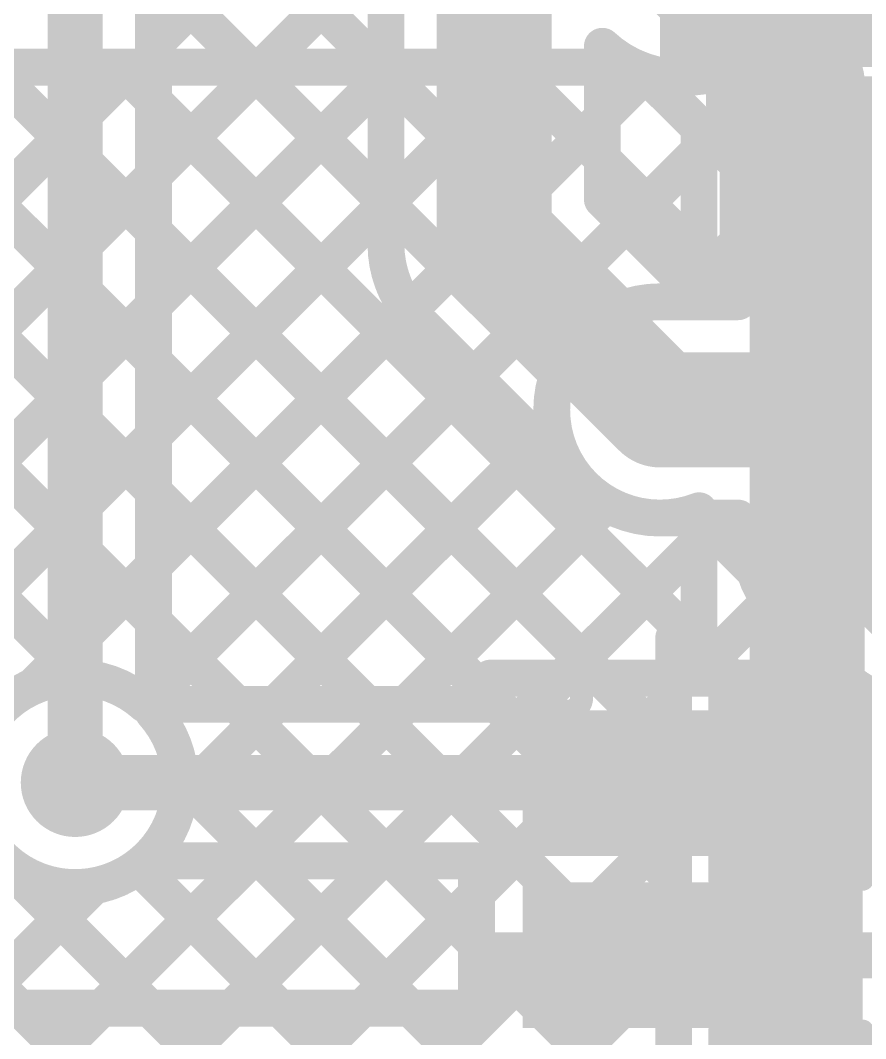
# Model space of a CAD drawing. Header units: millimetres. Extents: x 2.49 to 5.65, y 1.36 to 4.13.
# Drawn here: x 3.0601 to 3.2437, y 1.6004 to 1.8217 of the extents above; entities that cross this region are included whole.
import ezdxf

# ---------------------------------------------------------------- set-up
doc = ezdxf.new("R2010")
doc.units = ezdxf.units.MM
doc.header["$MEASUREMENT"] = 0
for name, color, linetype in [('BottomLayer', 5, 'Continuous'), ('BottomOverlay', 54, 'Continuous'), ('BottomPaste', 16, 'Continuous'), ('BottomSolder', 6, 'Continuous'), ('MultiLayer', 9, 'Continuous'), ('TopLayer', 1, 'Continuous'), ('TopOverlay', 2, 'Continuous'), ('TopPaste', 8, 'Continuous'), ('TopSolder', 216, 'Continuous'), ('ViaHoleLayer', 16, 'Continuous')]:
    doc.layers.add(name, color=color, linetype=linetype)

# ---------------------------------------------------------------- blocks, each defined once
blk = doc.blocks.new('INA181A3IDBVR_11')
at = {"layer": 'TopLayer'}
for points in [[(-0.07283, 0.02559), (-0.02953, 0.02559), (-0.07283, 0.04921), (-0.02953, 0.04921)], [(0.02953, 0.02559), (0.07283, 0.02559), (0.02953, 0.04921), (0.07283, 0.04921)], [(-0.07283, -0.01181), (-0.02953, -0.01181), (-0.07283, 0.01181), (-0.02953, 0.01181)], [(0.02953, -0.01181), (0.07283, -0.01181), (0.02953, 0.01181), (0.07283, 0.01181)], [(-0.07283, -0.04921), (-0.02953, -0.04921), (-0.07283, -0.02559), (-0.02953, -0.02559)], [(0.02953, -0.04921), (0.07283, -0.04921), (0.02953, -0.02559), (0.07283, -0.02559)]]:
    blk.add_solid(points, dxfattribs=at)
at = {"layer": 'TopOverlay'}
for points, const_width in [([(-0.064, 0.056, 1), (-0.07, 0.056, 1)], 0.005), ([(-0.07125, 0.056, 1), (-0.06875, 0.056, 1)], 0.0025), ([(-0.06525, 0.056, 1), (-0.06275, 0.056, 1)], 0.0025), ([(-0.03015, 0.05701, 1), (-0.02765, 0.05701, 1)], 0.0025), ([(0.02624, 0.057, 1), (0.02874, 0.057, 1)], 0.0025), ([(-0.02945, -0.057, 1), (-0.02695, -0.057, 1)], 0.0025), ([(0.02695, -0.057, 1), (0.02945, -0.057, 1)], 0.0025)]:
    blk.add_lwpolyline(points, format="xyb", close=True, dxfattribs=dict(at, const_width=const_width))
at = {"layer": 'TopOverlay', "const_width": 0.005}
for points in [[(-0.0289, 0.05701), (0.02749, 0.057)], [(-0.0282, -0.057), (0.0282, -0.057)]]:
    blk.add_lwpolyline(points, dxfattribs=at)
at = {"layer": 'TopPaste'}
for points in [[(-0.07283, 0.02559), (-0.02953, 0.02559), (-0.07283, 0.04921), (-0.02953, 0.04921)], [(0.02953, 0.02559), (0.07283, 0.02559), (0.02953, 0.04921), (0.07283, 0.04921)], [(-0.07283, -0.01181), (-0.02953, -0.01181), (-0.07283, 0.01181), (-0.02953, 0.01181)], [(0.02953, -0.01181), (0.07283, -0.01181), (0.02953, 0.01181), (0.07283, 0.01181)], [(-0.07283, -0.04921), (-0.02953, -0.04921), (-0.07283, -0.02559), (-0.02953, -0.02559)], [(0.02953, -0.04921), (0.07283, -0.04921), (0.02953, -0.02559), (0.07283, -0.02559)]]:
    blk.add_solid(points, dxfattribs=at)
at = {"layer": 'TopSolder'}
for points in [[(-0.07683, 0.02159), (-0.02553, 0.02159), (-0.07683, 0.05321), (-0.02553, 0.05321)], [(0.02553, 0.02159), (0.07683, 0.02159), (0.02553, 0.05321), (0.07683, 0.05321)], [(-0.07683, -0.01581), (-0.02553, -0.01581), (-0.07683, 0.01581), (-0.02553, 0.01581)], [(0.02553, -0.01581), (0.07683, -0.01581), (0.02553, 0.01581), (0.07683, 0.01581)], [(-0.07683, -0.05321), (-0.02553, -0.05321), (-0.07683, -0.02159), (-0.02553, -0.02159)], [(0.02553, -0.05321), (0.07683, -0.05321), (0.02553, -0.02159), (0.07683, -0.02159)]]:
    blk.add_solid(points, dxfattribs=at)
blk = doc.blocks.new('R__0603_35')
at = {"layer": 'TopLayer'}
for points in [[(-0.045, 0.0175), (-0.045, -0.0175), (-0.015, 0.0175), (-0.015, -0.0175)], [(0.015, 0.0175), (0.015, -0.0175), (0.045, 0.0175), (0.045, -0.0175)]]:
    blk.add_solid(points, dxfattribs=at)
at = {"layer": 'TopOverlay', "const_width": 0.005}
for points in [[(0.049, 0.021), (-0.049, 0.021)], [(-0.049, 0.021), (-0.049, -0.021)], [(0.049, 0.021), (0.049, -0.021)], [(0.049, -0.021), (-0.049, -0.021)]]:
    blk.add_lwpolyline(points, dxfattribs=at)
at = {"layer": 'TopOverlay', "const_width": 0.0025}
for points in [[(-0.05025, 0.021, 1), (-0.04775, 0.021, 1)], [(-0.05025, 0.021, 1), (-0.04775, 0.021, 1)], [(0.04775, 0.021, 1), (0.05025, 0.021, 1)], [(0.04775, 0.021, 1), (0.05025, 0.021, 1)], [(-0.05025, -0.021, 1), (-0.04775, -0.021, 1)], [(-0.05025, -0.021, 1), (-0.04775, -0.021, 1)], [(0.04775, -0.021, 1), (0.05025, -0.021, 1)], [(0.04775, -0.021, 1), (0.05025, -0.021, 1)]]:
    blk.add_lwpolyline(points, format="xyb", close=True, dxfattribs=at)
at = {"layer": 'TopPaste'}
for points in [[(-0.045, 0.0175), (-0.045, -0.0175), (-0.015, 0.0175), (-0.015, -0.0175)], [(0.015, 0.0175), (0.015, -0.0175), (0.045, 0.0175), (0.045, -0.0175)]]:
    blk.add_solid(points, dxfattribs=at)
at = {"layer": 'TopSolder'}
for points in [[(-0.049, 0.0215), (-0.049, -0.0215), (-0.011, 0.0215), (-0.011, -0.0215)], [(0.011, 0.0215), (0.011, -0.0215), (0.049, 0.0215), (0.049, -0.0215)]]:
    blk.add_solid(points, dxfattribs=at)
blk = doc.blocks.new('C__0603_B_78')
at = {"layer": 'BottomLayer'}
for points in [[(-0.015, -0.0175), (-0.015, 0.0175), (-0.045, -0.0175), (-0.045, 0.0175)], [(0.045, -0.0175), (0.045, 0.0175), (0.015, -0.0175), (0.015, 0.0175)]]:
    blk.add_solid(points, dxfattribs=at)
at = {"layer": 'BottomOverlay', "const_width": 0.005}
for points in [[(-0.018, 0.021), (-0.049, 0.021)], [(-0.049, 0.021), (-0.049, -0.021)], [(0.049, 0.021), (0.018, 0.021)], [(0.049, 0.021), (0.049, -0.021)], [(-0.018, -0.021), (-0.049, -0.021)], [(0.049, -0.021), (0.018, -0.021)]]:
    blk.add_lwpolyline(points, dxfattribs=at)
at = {"layer": 'BottomOverlay', "const_width": 0.0025}
for points in [[(-0.05025, 0.021, 1), (-0.04775, 0.021, 1)], [(-0.05025, 0.021, 1), (-0.04775, 0.021, 1)], [(-0.01925, 0.021, 1), (-0.01675, 0.021, 1)], [(0.01675, 0.021, 1), (0.01925, 0.021, 1)], [(0.04775, 0.021, 1), (0.05025, 0.021, 1)], [(0.04775, 0.021, 1), (0.05025, 0.021, 1)], [(-0.05025, -0.021, 1), (-0.04775, -0.021, 1)], [(-0.05025, -0.021, 1), (-0.04775, -0.021, 1)], [(-0.01925, -0.021, 1), (-0.01675, -0.021, 1)], [(0.01675, -0.021, 1), (0.01925, -0.021, 1)], [(0.04775, -0.021, 1), (0.05025, -0.021, 1)], [(0.04775, -0.021, 1), (0.05025, -0.021, 1)]]:
    blk.add_lwpolyline(points, format="xyb", close=True, dxfattribs=at)
at = {"layer": 'BottomPaste'}
for points in [[(-0.015, -0.0175), (-0.015, 0.0175), (-0.045, -0.0175), (-0.045, 0.0175)], [(0.045, -0.0175), (0.045, 0.0175), (0.015, -0.0175), (0.015, 0.0175)]]:
    blk.add_solid(points, dxfattribs=at)
at = {"layer": 'BottomSolder'}
for points in [[(-0.011, -0.0215), (-0.011, 0.0215), (-0.049, -0.0215), (-0.049, 0.0215)], [(0.049, -0.0215), (0.049, 0.0215), (0.011, -0.0215), (0.011, 0.0215)]]:
    blk.add_solid(points, dxfattribs=at)
blk = doc.blocks.new('C__0603_80')
at = {"layer": 'TopLayer'}
for points in [[(-0.045, 0.0175), (-0.045, -0.0175), (-0.015, 0.0175), (-0.015, -0.0175)], [(0.015, 0.0175), (0.015, -0.0175), (0.045, 0.0175), (0.045, -0.0175)]]:
    blk.add_solid(points, dxfattribs=at)
at = {"layer": 'TopOverlay', "const_width": 0.005}
for points in [[(-0.049, -0.021), (-0.049, 0.021)], [(-0.049, 0.021), (-0.018, 0.021)], [(0.018, 0.021), (0.049, 0.021)], [(0.049, -0.021), (0.049, 0.021)], [(-0.049, -0.021), (-0.018, -0.021)], [(0.018, -0.021), (0.049, -0.021)]]:
    blk.add_lwpolyline(points, dxfattribs=at)
at = {"layer": 'TopOverlay', "const_width": 0.0025}
for points in [[(-0.05025, 0.021, 1), (-0.04775, 0.021, 1)], [(-0.05025, 0.021, 1), (-0.04775, 0.021, 1)], [(-0.01925, 0.021, 1), (-0.01675, 0.021, 1)], [(0.01675, 0.021, 1), (0.01925, 0.021, 1)], [(0.04775, 0.021, 1), (0.05025, 0.021, 1)], [(0.04775, 0.021, 1), (0.05025, 0.021, 1)], [(-0.05025, -0.021, 1), (-0.04775, -0.021, 1)], [(-0.05025, -0.021, 1), (-0.04775, -0.021, 1)], [(-0.01925, -0.021, 1), (-0.01675, -0.021, 1)], [(0.01675, -0.021, 1), (0.01925, -0.021, 1)], [(0.04775, -0.021, 1), (0.05025, -0.021, 1)], [(0.04775, -0.021, 1), (0.05025, -0.021, 1)]]:
    blk.add_lwpolyline(points, format="xyb", close=True, dxfattribs=at)
at = {"layer": 'TopPaste'}
for points in [[(-0.045, 0.0175), (-0.045, -0.0175), (-0.015, 0.0175), (-0.015, -0.0175)], [(0.015, 0.0175), (0.015, -0.0175), (0.045, 0.0175), (0.045, -0.0175)]]:
    blk.add_solid(points, dxfattribs=at)
at = {"layer": 'TopSolder'}
for points in [[(-0.04736, 0.01986), (-0.04736, -0.01986), (-0.01264, 0.01986), (-0.01264, -0.01986)], [(0.01264, 0.01986), (0.01264, -0.01986), (0.04736, 0.01986), (0.04736, -0.01986)]]:
    blk.add_solid(points, dxfattribs=at)
blk = doc.blocks.new('C__0603_91')
at = {"layer": 'TopLayer'}
for points in [[(-0.045, 0.0175), (-0.045, -0.0175), (-0.015, 0.0175), (-0.015, -0.0175)], [(0.015, 0.0175), (0.015, -0.0175), (0.045, 0.0175), (0.045, -0.0175)]]:
    blk.add_solid(points, dxfattribs=at)
at = {"layer": 'TopOverlay', "const_width": 0.005}
for points in [[(-0.049, 0.021), (-0.049, -0.021)], [(-0.018, 0.021), (-0.049, 0.021)], [(0.049, 0.021), (0.018, 0.021)], [(0.049, 0.021), (0.049, -0.021)], [(-0.018, -0.021), (-0.049, -0.021)], [(0.049, -0.021), (0.018, -0.021)]]:
    blk.add_lwpolyline(points, dxfattribs=at)
at = {"layer": 'TopOverlay', "const_width": 0.0025}
for points in [[(-0.05025, 0.021, 1), (-0.04775, 0.021, 1)], [(-0.05025, 0.021, 1), (-0.04775, 0.021, 1)], [(-0.01925, 0.021, 1), (-0.01675, 0.021, 1)], [(0.01675, 0.021, 1), (0.01925, 0.021, 1)], [(0.04775, 0.021, 1), (0.05025, 0.021, 1)], [(0.04775, 0.021, 1), (0.05025, 0.021, 1)], [(-0.05025, -0.021, 1), (-0.04775, -0.021, 1)], [(-0.05025, -0.021, 1), (-0.04775, -0.021, 1)], [(-0.01925, -0.021, 1), (-0.01675, -0.021, 1)], [(0.01675, -0.021, 1), (0.01925, -0.021, 1)], [(0.04775, -0.021, 1), (0.05025, -0.021, 1)], [(0.04775, -0.021, 1), (0.05025, -0.021, 1)]]:
    blk.add_lwpolyline(points, format="xyb", close=True, dxfattribs=at)
at = {"layer": 'TopPaste'}
for points in [[(-0.045, 0.0175), (-0.045, -0.0175), (-0.015, 0.0175), (-0.015, -0.0175)], [(0.015, 0.0175), (0.015, -0.0175), (0.045, 0.0175), (0.045, -0.0175)]]:
    blk.add_solid(points, dxfattribs=at)
at = {"layer": 'TopSolder'}
for points in [[(-0.049, 0.0215), (-0.049, -0.0215), (-0.011, 0.0215), (-0.011, -0.0215)], [(0.011, 0.0215), (0.011, -0.0215), (0.049, 0.0215), (0.049, -0.0215)]]:
    blk.add_solid(points, dxfattribs=at)
blk = doc.blocks.new('C__0603_B_93')
at = {"layer": 'BottomLayer'}
for points in [[(-0.015, -0.0175), (-0.015, 0.0175), (-0.045, -0.0175), (-0.045, 0.0175)], [(0.045, -0.0175), (0.045, 0.0175), (0.015, -0.0175), (0.015, 0.0175)]]:
    blk.add_solid(points, dxfattribs=at)
at = {"layer": 'BottomOverlay', "const_width": 0.005}
for points in [[(-0.018, 0.021), (-0.049, 0.021)], [(-0.049, 0.021), (-0.049, -0.021)], [(0.049, 0.021), (0.018, 0.021)], [(0.049, 0.021), (0.049, -0.021)], [(-0.018, -0.021), (-0.049, -0.021)], [(0.049, -0.021), (0.018, -0.021)]]:
    blk.add_lwpolyline(points, dxfattribs=at)
at = {"layer": 'BottomOverlay', "const_width": 0.0025}
for points in [[(-0.05025, 0.021, 1), (-0.04775, 0.021, 1)], [(-0.05025, 0.021, 1), (-0.04775, 0.021, 1)], [(-0.01925, 0.021, 1), (-0.01675, 0.021, 1)], [(0.01675, 0.021, 1), (0.01925, 0.021, 1)], [(0.04775, 0.021, 1), (0.05025, 0.021, 1)], [(0.04775, 0.021, 1), (0.05025, 0.021, 1)], [(-0.05025, -0.021, 1), (-0.04775, -0.021, 1)], [(-0.05025, -0.021, 1), (-0.04775, -0.021, 1)], [(-0.01925, -0.021, 1), (-0.01675, -0.021, 1)], [(0.01675, -0.021, 1), (0.01925, -0.021, 1)], [(0.04775, -0.021, 1), (0.05025, -0.021, 1)], [(0.04775, -0.021, 1), (0.05025, -0.021, 1)]]:
    blk.add_lwpolyline(points, format="xyb", close=True, dxfattribs=at)
at = {"layer": 'BottomPaste'}
for points in [[(-0.015, -0.0175), (-0.015, 0.0175), (-0.045, -0.0175), (-0.045, 0.0175)], [(0.045, -0.0175), (0.045, 0.0175), (0.015, -0.0175), (0.015, 0.0175)]]:
    blk.add_solid(points, dxfattribs=at)
at = {"layer": 'BottomSolder'}
for points in [[(-0.011, -0.0215), (-0.011, 0.0215), (-0.049, -0.0215), (-0.049, 0.0215)], [(0.049, -0.0215), (0.049, 0.0215), (0.011, -0.0215), (0.011, 0.0215)]]:
    blk.add_solid(points, dxfattribs=at)

msp = doc.modelspace()

# ---------------------------------------------------------------- linework, layer by layer
at = {"layer": 'BottomLayer'}
for points, const_width in [([(3.072, 1.656), (3.072, 3.069)], 0.012), ([(3.089, 1.67121), (3.089, 3.05379)], 0.008), ([(3.163, 1.773), (3.163, 2.131)], 0.025), ([(3.1395, 1.773), (3.1395, 1.87851)], 0.008), ([(3.089, 1.81621), (3.1395, 1.86671)], 0.008), ([(3.089, 1.86075), (3.1395, 1.81025)], 0.008), ([(3.204, 1.835), (3.231, 1.808)], 0.025), ([(3.089, 1.78792), (3.1395, 1.83842)], 0.008), ([(3.204, 1.81319), (3.204, 1.835)], 0.01), ([(3.089, 1.83246), (3.1395, 1.78196)], 0.008), ([(3.1865, 1.78273), (3.1865, 1.81603)], 0.008), ([(3.231, 1.656), (3.231, 1.808)], 0.025), ([(3.19493, 1.81083), (3.2075, 1.79827)], 0.008), ([(3.089, 1.75964), (3.1395, 1.81014)], 0.008), ([(3.1865, 1.80057), (3.19585, 1.80992)], 0.008), ([(3.089, 1.80418), (3.20568, 1.6875)], 0.008), ([(3.2075, 1.76173), (3.2075, 1.79827)], 0.008), ([(3.19172, 1.77751), (3.2075, 1.79329)], 0.008), ([(3.1865, 1.79153), (3.2075, 1.77053)], 0.008), ([(3.089, 1.73135), (3.1395, 1.78185)], 0.008), ([(3.1865, 1.78273), (3.2075, 1.76173)], 0.008), ([(3.163, 1.773), (3.199, 1.737)], 0.025), ([(3.089, 1.7759), (3.202, 1.6629)], 0.008), ([(3.089, 1.70307), (3.14447, 1.75854)], 0.008), ([(3.1464, 1.75637), (3.18238, 1.72038)], 0.008), ([(3.089, 1.74761), (3.202, 1.63461)], 0.008), ([(3.089, 1.67479), (3.15849, 1.74428)], 0.008), ([(3.09445, 1.65195), (3.17263, 1.73013)], 0.008), ([(3.089, 1.71933), (3.202, 1.60633)], 0.008), ([(3.04, 1.56922), (3.18736, 1.71658)], 0.008), ([(3.2075, 1.6875), (3.2075, 1.71509)], 0.008), ([(2.9955, 1.49643), (3.2075, 1.70843)], 0.008), ([(3.089, 1.69104), (3.202, 1.57804)], 0.008), ([(3.202, 1.6875), (3.2075, 1.6875)], 0.008), ([(3.202, 1.6245), (3.202, 1.6875)], 0.008), ([(3.02035, 1.493), (3.202, 1.67465)], 0.008), ([(3.2305, 1.6185), (3.2305, 1.6555)], 0.025), ([(3.2305, 1.6555), (3.231, 1.656)], 0.02), ([(3.0385, 1.65669), (3.20319, 1.492)], 0.008), ([(3.09479, 1.65697), (3.202, 1.54976)], 0.008), ([(3.206, 1.656), (3.231, 1.656)], 0.01), ([(3.231, 1.656), (3.256, 1.656)], 0.01), ([(3.04864, 1.493), (3.202, 1.64636)], 0.008), ([(3.08571, 1.63777), (3.23147, 1.492)], 0.008), ([(3.04, 1.5975), (3.07605, 1.63355)], 0.008), ([(3.0385, 1.62841), (3.17491, 1.492)], 0.008), ([(3.2305, 1.5815), (3.2305, 1.6185)], 0.025), ([(3.202, 1.6245), (3.20539, 1.6245)], 0.008), ([(3.07592, 1.492), (3.2048, 1.62088)], 0.008), ([(3.20869, 1.6185), (3.2305, 1.6185)], 0.01), ([(3.2305, 1.6185), (3.25231, 1.6185)], 0.01), ([(3.202, 1.6125), (3.20539, 1.6125)], 0.008), ([(3.202, 1.5495), (3.202, 1.6125)], 0.008)]:
    msp.add_lwpolyline(points, dxfattribs=dict(at, const_width=const_width))
for points, const_width in [([(3.087, 1.81621, 1), (3.091, 1.81621, 1)], 0.004), ([(3.1845, 1.81603, 1), (3.1885, 1.81603, 1)], 0.004), ([(3.1845, 1.81603, 1), (3.1885, 1.81603, 1)], 0.004), ([(3.22475, 1.808, 1), (3.23725, 1.808, 1)], 0.0125), ([(3.22475, 1.808, 1), (3.23725, 1.808, 1)], 0.0125), ([(3.2015, 1.81319, 1), (3.2065, 1.81319, 1)], 0.005), ([(3.19293, 1.81083, 1), (3.19693, 1.81083, 1)], 0.004), ([(3.19293, 1.81083, 1), (3.19693, 1.81083, 1)], 0.004), ([(3.1375, 1.81025, 1), (3.1415, 1.81025, 1)], 0.004), ([(3.1375, 1.81014, 1), (3.1415, 1.81014, 1)], 0.004), ([(3.19385, 1.80992, 1), (3.19785, 1.80992, 1)], 0.004), ([(3.087, 1.80418, 1), (3.091, 1.80418, 1)], 0.004), ([(3.1845, 1.80057, 1), (3.1885, 1.80057, 1)], 0.004), ([(3.2055, 1.79827, 1), (3.2095, 1.79827, 1)], 0.004), ([(3.2055, 1.79827, 1), (3.2095, 1.79827, 1)], 0.004), ([(3.2055, 1.79329, 1), (3.2095, 1.79329, 1)], 0.004), ([(3.1845, 1.79153, 1), (3.1885, 1.79153, 1)], 0.004), ([(3.087, 1.78792, 1), (3.091, 1.78792, 1)], 0.004), ([(3.1375, 1.78196, 1), (3.1415, 1.78196, 1)], 0.004), ([(3.1375, 1.78185, 1), (3.1415, 1.78185, 1)], 0.004), ([(3.1845, 1.78273, 1), (3.1885, 1.78273, 1)], 0.004), ([(3.1845, 1.78273, 1), (3.1885, 1.78273, 1)], 0.004), ([(3.15675, 1.773, 1), (3.16925, 1.773, 1)], 0.0125), ([(3.15675, 1.773, 1), (3.16925, 1.773, 1)], 0.0125), ([(3.18972, 1.77751, 1), (3.19372, 1.77751, 1)], 0.004), ([(3.087, 1.7759, 1), (3.091, 1.7759, 1)], 0.004), ([(3.1375, 1.773, 1), (3.1415, 1.773, 1)], 0.004), ([(3.1375, 1.773, 1), (3.1415, 1.773, 1)], 0.004), ([(3.1375, 1.773, 1), (3.1415, 1.773, 1)], 0.004), ([(3.2055, 1.77053, 1), (3.2095, 1.77053, 1)], 0.004), ([(3.2055, 1.76173, 1), (3.2095, 1.76173, 1)], 0.004), ([(3.2055, 1.76173, 1), (3.2095, 1.76173, 1)], 0.004), ([(3.087, 1.75964, 1), (3.091, 1.75964, 1)], 0.004), ([(3.14247, 1.75854, 1), (3.14647, 1.75854, 1)], 0.004), ([(3.14438, 1.75638, 1), (3.14838, 1.75638, 1)], 0.004), ([(3.1444, 1.75637, 1), (3.1484, 1.75637, 1)], 0.004), ([(3.1444, 1.75637, 1), (3.1484, 1.75637, 1)], 0.004), ([(3.087, 1.74761, 1), (3.091, 1.74761, 1)], 0.004), ([(3.15649, 1.74428, 1), (3.16049, 1.74428, 1)], 0.004), ([(3.19275, 1.737, 1), (3.20525, 1.737, 1)], 0.0125), ([(3.19309, 1.737, 1), (3.20491, 1.737, 1)], 0.01181), ([(3.087, 1.73135, 1), (3.091, 1.73135, 1)], 0.004), ([(3.17063, 1.73013, 1), (3.17463, 1.73013, 1)], 0.004), ([(3.18038, 1.72038, 1), (3.18438, 1.72038, 1)], 0.004), ([(3.18038, 1.72038, 1), (3.18438, 1.72038, 1)], 0.004), ([(3.087, 1.71933, 1), (3.091, 1.71933, 1)], 0.004), ([(3.18537, 1.71658, 1), (3.18937, 1.71658, 1)], 0.004), ([(3.2055, 1.71509, 1), (3.2095, 1.71509, 1)], 0.004), ([(3.2055, 1.71509, 1), (3.2095, 1.71509, 1)], 0.004), ([(3.2055, 1.70843, 1), (3.2095, 1.70843, 1)], 0.004), ([(3.087, 1.70307, 1), (3.091, 1.70307, 1)], 0.004), ([(3.087, 1.69104, 1), (3.091, 1.69104, 1)], 0.004), ([(3.2, 1.6875, 1), (3.204, 1.6875, 1)], 0.004), ([(3.2, 1.6875, 1), (3.204, 1.6875, 1)], 0.004), ([(3.20368, 1.6875, 1), (3.20768, 1.6875, 1)], 0.004), ([(3.2055, 1.6875, 1), (3.2095, 1.6875, 1)], 0.004), ([(3.2055, 1.6875, 1), (3.2095, 1.6875, 1)], 0.004), ([(3.087, 1.67479, 1), (3.091, 1.67479, 1)], 0.004), ([(3.2, 1.67465, 1), (3.204, 1.67465, 1)], 0.004), ([(3.087, 1.67121, 1), (3.091, 1.67121, 1)], 0.004), ([(3.087, 1.67121, 1), (3.091, 1.67121, 1)], 0.004), ([(3.06609, 1.656, 1), (3.07791, 1.656, 1)], 0.01181), ([(3.2, 1.6629, 1), (3.204, 1.6629, 1)], 0.004), ([(3.22425, 1.6555, 1), (3.23675, 1.6555, 1)], 0.0125), ([(3.22475, 1.656, 1), (3.23725, 1.656, 1)], 0.0125), ([(3.2255, 1.6555, 1), (3.2355, 1.6555, 1)], 0.01), ([(3.226, 1.656, 1), (3.236, 1.656, 1)], 0.01), ([(3.069, 1.656, 1), (3.075, 1.656, 1)], 0.006), ([(3.09279, 1.65697, 1), (3.09679, 1.65697, 1)], 0.004), ([(3.09281, 1.656, 1), (3.09681, 1.656, 1)], 0.004), ([(3.09281, 1.656, 1), (3.09681, 1.656, 1)], 0.004), ([(3.2035, 1.656, 1), (3.2085, 1.656, 1)], 0.005), ([(3.2285, 1.656, 1), (3.2335, 1.656, 1)], 0.005), ([(3.2285, 1.656, 1), (3.2335, 1.656, 1)], 0.005), ([(3.09245, 1.65195, 1), (3.09645, 1.65195, 1)], 0.004), ([(3.2, 1.64636, 1), (3.204, 1.64636, 1)], 0.004), ([(3.08371, 1.63777, 1), (3.08771, 1.63777, 1)], 0.004), ([(3.2, 1.63461, 1), (3.204, 1.63461, 1)], 0.004), ([(3.07405, 1.63355, 1), (3.07805, 1.63355, 1)], 0.004), ([(3.22425, 1.6185, 1), (3.23675, 1.6185, 1)], 0.0125), ([(3.22425, 1.6185, 1), (3.23675, 1.6185, 1)], 0.0125), ([(3.22459, 1.6185, 1), (3.2364, 1.6185, 1)], 0.01181), ([(3.2, 1.6245, 1), (3.204, 1.6245, 1)], 0.004), ([(3.2, 1.6245, 1), (3.204, 1.6245, 1)], 0.004), ([(3.20339, 1.6245, 1), (3.20739, 1.6245, 1)], 0.004), ([(3.20339, 1.6245, 1), (3.20739, 1.6245, 1)], 0.004), ([(3.2028, 1.62088, 1), (3.2068, 1.62088, 1)], 0.004), ([(3.20619, 1.6185, 1), (3.21119, 1.6185, 1)], 0.005), ([(3.228, 1.6185, 1), (3.233, 1.6185, 1)], 0.005), ([(3.228, 1.6185, 1), (3.233, 1.6185, 1)], 0.005), ([(3.2, 1.6125, 1), (3.204, 1.6125, 1)], 0.004), ([(3.2, 1.6125, 1), (3.204, 1.6125, 1)], 0.004), ([(3.20339, 1.6125, 1), (3.20739, 1.6125, 1)], 0.004), ([(3.20339, 1.6125, 1), (3.20739, 1.6125, 1)], 0.004), ([(3.2, 1.60633, 1), (3.204, 1.60633, 1)], 0.004)]:
    msp.add_lwpolyline(points, format="xyb", close=True, dxfattribs=dict(at, const_width=const_width))
at = {"layer": 'BottomLayer', "const_width": 0.008}
for points in [[(3.19493, 1.81083, -0.096811), (3.1865, 1.81603)], [(3.14638, 1.75638, -0.198912), (3.1395, 1.773)], [(3.1464, 1.75637, -0.199188), (3.1395, 1.773)], [(3.2075, 1.71509, -0.297186), (3.18238, 1.72038)], [(3.09481, 1.656, -1.452546), (3.055, 1.67121)], [(3.089, 1.67121, -0.184524), (3.09481, 1.656)], [(3.20539, 1.6125, -0.117844), (3.20539, 1.6245)]]:
    msp.add_lwpolyline(points, format="xyb", dxfattribs=at)
at = {"layer": 'MultiLayer', "const_width": 0.01181}
for points in [[(3.19309, 1.737, 1), (3.20491, 1.737, 1)], [(3.06609, 1.656, 1), (3.07791, 1.656, 1)], [(3.22459, 1.6185, 1), (3.2364, 1.6185, 1)]]:
    msp.add_lwpolyline(points, format="xyb", close=True, dxfattribs=at)
at = {"layer": 'TopLayer'}
for points, const_width in [([(3.204, 1.81319), (3.204, 1.835)], 0.01), ([(2.9445, 1.67171), (3.08429, 1.8115)], 0.008), ([(2.94676, 1.64568), (3.11258, 1.8115)], 0.008), ([(2.96636, 1.637), (3.14086, 1.8115)], 0.008), ([(2.99465, 1.637), (3.16915, 1.8115)], 0.008), ([(2.99728, 1.81105), (3.13533, 1.673)], 0.008), ([(2.99773, 1.8115), (3.19332, 1.8115)], 0.008), ([(3.02511, 1.8115), (3.16217, 1.67445)], 0.008), ([(3.0534, 1.8115), (3.18618, 1.67871)], 0.008), ([(3.08168, 1.8115), (3.21447, 1.67871)], 0.008), ([(3.10996, 1.8115), (3.17679, 1.74468)], 0.008), ([(3.13825, 1.8115), (3.19075, 1.759)], 0.008), ([(3.16653, 1.8115), (3.216, 1.76203)], 0.008), ([(3.213, 1.8035), (3.213, 1.81081)], 0.008), ([(3.06281, 1.67688), (3.1963, 1.81037)], 0.008), ([(3.19579, 1.81053), (3.216, 1.79032)], 0.008), ([(3.08721, 1.673), (3.216, 1.80179)], 0.008), ([(3.216, 1.7655), (3.216, 1.8035)], 0.008), ([(2.98314, 1.7969), (3.10704, 1.673)], 0.008), ([(3.242, 1.737), (3.242, 1.786)], 0.025), ([(2.969, 1.78276), (3.07297, 1.67879)], 0.008), ([(3.203, 1.7605), (3.216, 1.7735)], 0.008), ([(3.216, 1.7605), (3.216, 1.7655)], 0.008), ([(3.216, 1.7605), (3.216, 1.7655)], 0.008), ([(3.199, 1.7605), (3.216, 1.7605)], 0.008), ([(2.9445, 1.75069), (3.08819, 1.607)], 0.008), ([(3.199, 1.737), (3.242, 1.737)], 0.025), ([(3.242, 1.709), (3.242, 1.737)], 0.025), ([(3.1155, 1.673), (3.17579, 1.7333)], 0.008), ([(3.14378, 1.673), (3.18736, 1.71658)], 0.008), ([(3.242, 1.709), (3.255, 1.696)], 0.025), ([(3.17778, 1.67871), (3.21257, 1.7135)], 0.008), ([(3.199, 1.7135), (3.216, 1.7135)], 0.008), ([(3.20796, 1.7135), (3.21961, 1.70185)], 0.008), ([(3.216, 1.7085), (3.216, 1.7135)], 0.008), ([(3.255, 1.696), (3.283, 1.696)], 0.025), ([(3.20607, 1.67871), (3.2228, 1.69545)], 0.008), ([(3.2254, 1.69237), (3.23837, 1.6794)], 0.008), ([(3.22747, 1.67184), (3.2367, 1.68107)], 0.008), ([(3.16217, 1.67871), (3.22747, 1.67871)], 0.008), ([(3.16217, 1.673), (3.16217, 1.67871)], 0.008), ([(3.22747, 1.64431), (3.22747, 1.67871)], 0.008), ([(3.08721, 1.673), (3.16217, 1.673)], 0.008), ([(3.22823, 1.64431), (3.25642, 1.6725)], 0.008), ([(3.22747, 1.66571), (3.26453, 1.62865)], 0.008), ([(3.072, 1.656), (3.19472, 1.656)], 0.012), ([(3.19472, 1.656), (3.19482, 1.6559)], 0.01), ([(3.2305, 1.6185), (3.2305, 1.64031)], 0.01), ([(3.07778, 1.607), (3.10978, 1.639)], 0.008), ([(3.08721, 1.639), (3.15917, 1.639)], 0.008), ([(3.10607, 1.607), (3.13807, 1.639)], 0.008), ([(3.11276, 1.639), (3.14476, 1.607)], 0.008), ([(3.14104, 1.639), (3.15917, 1.62088)], 0.008), ([(3.15917, 1.607), (3.15917, 1.639)], 0.008), ([(3.08571, 1.63777), (3.11647, 1.607)], 0.008), ([(3.0495, 1.607), (3.07605, 1.63355)], 0.008), ([(3.13435, 1.607), (3.15917, 1.63181)], 0.008), ([(3.04, 1.62691), (3.05991, 1.607)], 0.008), ([(3.19482, 1.6185), (3.2305, 1.6185)], 0.02), ([(3.16317, 1.6185), (3.19482, 1.6185)], 0.01), ([(3.2305, 1.6185), (3.25231, 1.6185)], 0.01), ([(3.042, 1.607), (3.15917, 1.607)], 0.008)]:
    msp.add_lwpolyline(points, dxfattribs=dict(at, const_width=const_width))
for points, const_width in [([(3.2015, 1.81319, 1), (3.2065, 1.81319, 1)], 0.005), ([(3.07968, 1.8115, 1), (3.08368, 1.8115, 1)], 0.004), ([(3.08229, 1.8115, 1), (3.08629, 1.8115, 1)], 0.004), ([(3.10796, 1.8115, 1), (3.11196, 1.8115, 1)], 0.004), ([(3.11058, 1.8115, 1), (3.11458, 1.8115, 1)], 0.004), ([(3.13625, 1.8115, 1), (3.14025, 1.8115, 1)], 0.004), ([(3.13886, 1.8115, 1), (3.14286, 1.8115, 1)], 0.004), ([(3.16453, 1.8115, 1), (3.16853, 1.8115, 1)], 0.004), ([(3.16715, 1.8115, 1), (3.17115, 1.8115, 1)], 0.004), ([(3.19132, 1.8115, 1), (3.19532, 1.8115, 1)], 0.004), ([(3.19132, 1.8115, 1), (3.19532, 1.8115, 1)], 0.004), ([(3.211, 1.81081, 1), (3.215, 1.81081, 1)], 0.004), ([(3.211, 1.81081, 1), (3.215, 1.81081, 1)], 0.004), ([(3.19379, 1.81053, 1), (3.19779, 1.81053, 1)], 0.004), ([(3.1943, 1.81037, 1), (3.1983, 1.81037, 1)], 0.004), ([(3.211, 1.8035, 1), (3.215, 1.8035, 1)], 0.004), ([(3.214, 1.8035, 1), (3.218, 1.8035, 1)], 0.004), ([(3.214, 1.80179, 1), (3.218, 1.80179, 1)], 0.004), ([(3.23575, 1.786, 1), (3.24825, 1.786, 1)], 0.0125), ([(3.214, 1.79032, 1), (3.218, 1.79032, 1)], 0.004), ([(3.214, 1.7735, 1), (3.218, 1.7735, 1)], 0.004), ([(3.214, 1.7655, 1), (3.218, 1.7655, 1)], 0.004), ([(3.214, 1.7655, 1), (3.218, 1.7655, 1)], 0.004), ([(3.214, 1.7655, 1), (3.218, 1.7655, 1)], 0.004), ([(3.214, 1.76203, 1), (3.218, 1.76203, 1)], 0.004), ([(3.197, 1.7605, 1), (3.201, 1.7605, 1)], 0.004), ([(3.197, 1.7605, 1), (3.201, 1.7605, 1)], 0.004), ([(3.201, 1.7605, 1), (3.205, 1.7605, 1)], 0.004), ([(3.214, 1.7605, 1), (3.218, 1.7605, 1)], 0.004), ([(3.214, 1.7605, 1), (3.218, 1.7605, 1)], 0.004), ([(3.214, 1.7605, 1), (3.218, 1.7605, 1)], 0.004), ([(3.18875, 1.759, 1), (3.19275, 1.759, 1)], 0.004), ([(3.17479, 1.74468, 1), (3.17879, 1.74468, 1)], 0.004), ([(3.19275, 1.737, 1), (3.20525, 1.737, 1)], 0.0125), ([(3.19309, 1.737, 1), (3.20491, 1.737, 1)], 0.01181), ([(3.23575, 1.737, 1), (3.24825, 1.737, 1)], 0.0125), ([(3.23575, 1.737, 1), (3.24825, 1.737, 1)], 0.0125), ([(3.23575, 1.737, 1), (3.24825, 1.737, 1)], 0.0125), ([(3.17379, 1.7333, 1), (3.17779, 1.7333, 1)], 0.004), ([(3.18537, 1.71658, 1), (3.18937, 1.71658, 1)], 0.004), ([(3.23575, 1.709, 1), (3.24825, 1.709, 1)], 0.0125), ([(3.23575, 1.709, 1), (3.24825, 1.709, 1)], 0.0125), ([(3.197, 1.7135, 1), (3.201, 1.7135, 1)], 0.004), ([(3.197, 1.7135, 1), (3.201, 1.7135, 1)], 0.004), ([(3.20596, 1.7135, 1), (3.20996, 1.7135, 1)], 0.004), ([(3.21057, 1.7135, 1), (3.21457, 1.7135, 1)], 0.004), ([(3.214, 1.7135, 1), (3.218, 1.7135, 1)], 0.004), ([(3.214, 1.7135, 1), (3.218, 1.7135, 1)], 0.004), ([(3.214, 1.7085, 1), (3.218, 1.7085, 1)], 0.004), ([(3.21651, 1.7085, 1), (3.22051, 1.7085, 1)], 0.004), ([(3.21651, 1.7085, 1), (3.22051, 1.7085, 1)], 0.004), ([(3.24875, 1.696, 1), (3.26125, 1.696, 1)], 0.0125), ([(3.24875, 1.696, 1), (3.26125, 1.696, 1)], 0.0125), ([(3.21761, 1.70185, 1), (3.22161, 1.70185, 1)], 0.004), ([(3.2208, 1.69545, 1), (3.2248, 1.69545, 1)], 0.004), ([(3.22338, 1.69238, 1), (3.22738, 1.69238, 1)], 0.004), ([(3.2234, 1.69237, 1), (3.2274, 1.69237, 1)], 0.004), ([(3.2234, 1.69237, 1), (3.2274, 1.69237, 1)], 0.004), ([(3.2347, 1.68107, 1), (3.2387, 1.68107, 1)], 0.004), ([(3.07097, 1.67879, 1), (3.07497, 1.67879, 1)], 0.004), ([(3.16017, 1.67871, 1), (3.16417, 1.67871, 1)], 0.004), ([(3.16017, 1.67871, 1), (3.16417, 1.67871, 1)], 0.004), ([(3.17578, 1.67871, 1), (3.17978, 1.67871, 1)], 0.004), ([(3.18418, 1.67871, 1), (3.18818, 1.67871, 1)], 0.004), ([(3.20407, 1.67871, 1), (3.20807, 1.67871, 1)], 0.004), ([(3.21247, 1.67871, 1), (3.21647, 1.67871, 1)], 0.004), ([(3.22547, 1.67871, 1), (3.22947, 1.67871, 1)], 0.004), ([(3.22547, 1.67871, 1), (3.22947, 1.67871, 1)], 0.004), ([(3.23637, 1.6794, 1), (3.24037, 1.6794, 1)], 0.004), ([(3.23637, 1.6794, 1), (3.24037, 1.6794, 1)], 0.004), ([(3.23638, 1.67938, 1), (3.24038, 1.67938, 1)], 0.004), ([(3.06081, 1.67688, 1), (3.06481, 1.67688, 1)], 0.004), ([(3.16017, 1.67445, 1), (3.16417, 1.67445, 1)], 0.004), ([(3.08521, 1.673, 1), (3.08921, 1.673, 1)], 0.004), ([(3.08521, 1.673, 1), (3.08921, 1.673, 1)], 0.004), ([(3.08521, 1.673, 1), (3.08921, 1.673, 1)], 0.004), ([(3.10504, 1.673, 1), (3.10904, 1.673, 1)], 0.004), ([(3.1135, 1.673, 1), (3.1175, 1.673, 1)], 0.004), ([(3.13333, 1.673, 1), (3.13733, 1.673, 1)], 0.004), ([(3.14178, 1.673, 1), (3.14578, 1.673, 1)], 0.004), ([(3.16017, 1.673, 1), (3.16417, 1.673, 1)], 0.004), ([(3.16017, 1.673, 1), (3.16417, 1.673, 1)], 0.004), ([(3.22547, 1.67184, 1), (3.22947, 1.67184, 1)], 0.004), ([(3.22547, 1.66571, 1), (3.22947, 1.66571, 1)], 0.004), ([(3.06609, 1.656, 1), (3.07791, 1.656, 1)], 0.01181), ([(3.069, 1.656, 1), (3.075, 1.656, 1)], 0.006), ([(3.19172, 1.656, 1), (3.19772, 1.656, 1)], 0.006), ([(3.19222, 1.656, 1), (3.19722, 1.656, 1)], 0.005), ([(3.19232, 1.6559, 1), (3.19732, 1.6559, 1)], 0.005), ([(3.22547, 1.64431, 1), (3.22947, 1.64431, 1)], 0.004), ([(3.22547, 1.64413, 1), (3.22947, 1.64413, 1)], 0.004), ([(3.22623, 1.64431, 1), (3.23023, 1.64431, 1)], 0.004), ([(3.22847, 1.64431, 1), (3.23247, 1.64431, 1)], 0.004), ([(3.22847, 1.64431, 1), (3.23247, 1.64431, 1)], 0.004), ([(3.228, 1.64031, 1), (3.233, 1.64031, 1)], 0.005), ([(3.08521, 1.639, 1), (3.08921, 1.639, 1)], 0.004), ([(3.08521, 1.639, 1), (3.08921, 1.639, 1)], 0.004), ([(3.10778, 1.639, 1), (3.11178, 1.639, 1)], 0.004), ([(3.11076, 1.639, 1), (3.11476, 1.639, 1)], 0.004), ([(3.13607, 1.639, 1), (3.14007, 1.639, 1)], 0.004), ([(3.13904, 1.639, 1), (3.14304, 1.639, 1)], 0.004), ([(3.15717, 1.639, 1), (3.16117, 1.639, 1)], 0.004), ([(3.15717, 1.639, 1), (3.16117, 1.639, 1)], 0.004), ([(3.08371, 1.63777, 1), (3.08771, 1.63777, 1)], 0.004), ([(3.07405, 1.63355, 1), (3.07805, 1.63355, 1)], 0.004), ([(3.15717, 1.63181, 1), (3.16117, 1.63181, 1)], 0.004), ([(3.22459, 1.6185, 1), (3.2364, 1.6185, 1)], 0.01181), ([(3.18982, 1.6185, 1), (3.19982, 1.6185, 1)], 0.01), ([(3.2255, 1.6185, 1), (3.2355, 1.6185, 1)], 0.01), ([(3.15717, 1.62088, 1), (3.16117, 1.62088, 1)], 0.004), ([(3.16067, 1.6185, 1), (3.16567, 1.6185, 1)], 0.005), ([(3.19232, 1.6185, 1), (3.19732, 1.6185, 1)], 0.005), ([(3.228, 1.6185, 1), (3.233, 1.6185, 1)], 0.005), ([(3.228, 1.6185, 1), (3.233, 1.6185, 1)], 0.005), ([(3.05791, 1.607, 1), (3.06191, 1.607, 1)], 0.004), ([(3.07578, 1.607, 1), (3.07978, 1.607, 1)], 0.004), ([(3.08619, 1.607, 1), (3.09019, 1.607, 1)], 0.004), ([(3.10407, 1.607, 1), (3.10807, 1.607, 1)], 0.004), ([(3.11447, 1.607, 1), (3.11847, 1.607, 1)], 0.004), ([(3.13235, 1.607, 1), (3.13635, 1.607, 1)], 0.004), ([(3.14276, 1.607, 1), (3.14676, 1.607, 1)], 0.004), ([(3.15717, 1.607, 1), (3.16117, 1.607, 1)], 0.004), ([(3.15717, 1.607, 1), (3.16117, 1.607, 1)], 0.004)]:
    msp.add_lwpolyline(points, format="xyb", close=True, dxfattribs=dict(at, const_width=const_width))
at = {"layer": 'TopLayer', "const_width": 0.008}
for points in [[(3.213, 1.81081, -0.198175), (3.19332, 1.8115)], [(3.199, 1.7135, -1), (3.199, 1.7605)], [(3.2254, 1.69237, -0.193663), (3.21851, 1.7085)], [(3.22538, 1.69238, -0.193388), (3.21851, 1.7085)], [(3.08721, 1.639, -2.236525), (3.08721, 1.673)], [(3.255, 1.6725, -0.199188), (3.23837, 1.6794)], [(3.255, 1.6725, -0.198912), (3.23838, 1.67938)], [(3.22747, 1.64413, -0.029133), (3.23047, 1.64431)], [(3.23047, 1.64431, -0.414505), (3.25631, 1.6185)]]:
    msp.add_lwpolyline(points, format="xyb", dxfattribs=at)
at = {"layer": 'ViaHoleLayer', "const_width": 0.00591}
for points in [[(3.19605, 1.737, 1), (3.20195, 1.737, 1)], [(3.06905, 1.656, 1), (3.07495, 1.656, 1)], [(3.22755, 1.6185, 1), (3.23345, 1.6185, 1)]]:
    msp.add_lwpolyline(points, format="xyb", close=True, dxfattribs=at)

# ---------------------------------------------------------------- block references
for name, p, rotation in [('C__0603_91', (3.272, 1.835), 180), ('C__0603_80', (3.272, 1.786), 360), ('R__0603_35', (3.272, 1.737), 180), ('INA181A3IDBVR_11', (3.246, 1.6185), 360), ('C__0603_B_78', (3.261, 1.656), 180), ('C__0603_B_93', (3.261, 1.581), 180)]:
    msp.add_blockref(name, p, dxfattribs=dict(rotation=rotation))

doc.saveas('drawing.dxf')
